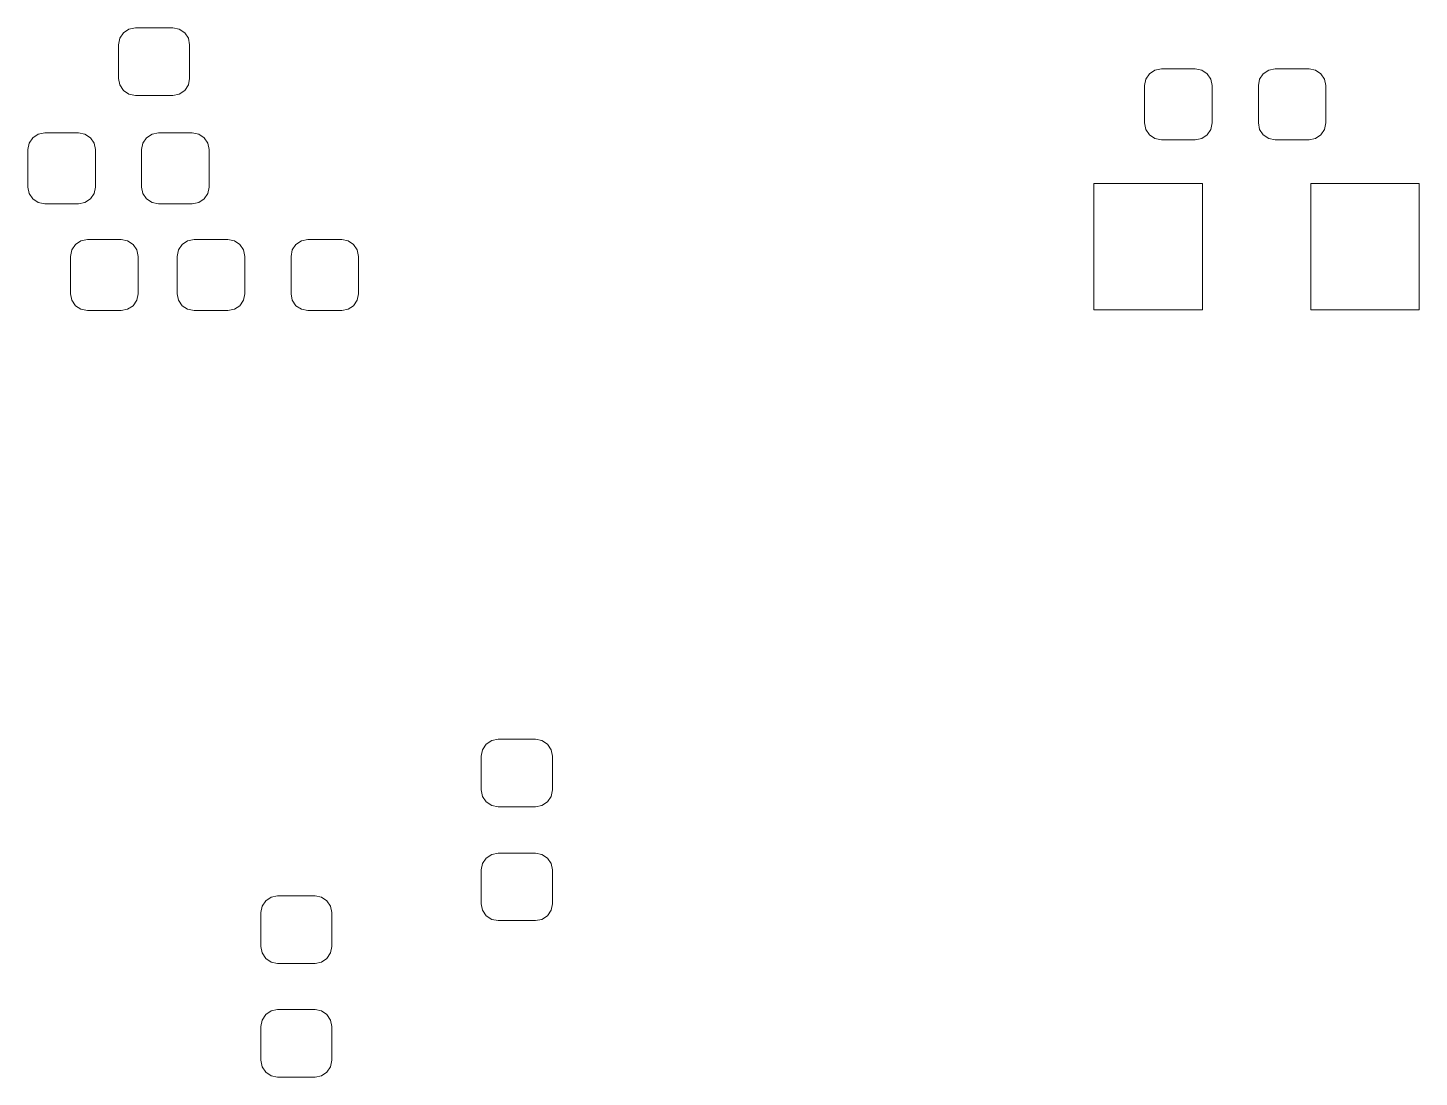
# Model space of a CAD drawing. Header units: millimetres. Extents: x -50 to 46, y -112 to 132.
# Drawn here: x -29.35 to -9.79, y -112.16 to -97.41 of the extents above; entities that cross this region are included whole.
import ezdxf

# ---------------------------------------------------------------- set-up
doc = ezdxf.new("R2010")
doc.units = ezdxf.units.MM
doc.header["$MEASUREMENT"] = 0
doc.layers.add('Layer 1', color=7, linetype='Continuous')

msp = doc.modelspace()

# ---------------------------------------------------------------- linework, layer by layer
at = {"layer": 'Layer 1', "lineweight": 9}
for points, knots in [([(-27.3149, -97.4113), (-27.3149, -97.4113), (-27.224, -97.4294), (-27.224, -97.4294), (-27.224, -97.4294), (-27.224, -97.4294), (-27.147, -97.4809), (-27.147, -97.4809), (-27.147, -97.4809), (-27.147, -97.4809), (-27.0955, -97.5579), (-27.0955, -97.5579), (-27.0955, -97.5579), (-27.0955, -97.5579), (-27.0774, -97.6488), (-27.0774, -97.6488), (-27.0774, -97.6488), (-27.0774, -97.6488), (-27.0774, -98.1238), (-27.0774, -98.1238), (-27.0774, -98.1238), (-27.0774, -98.1238), (-27.0955, -98.2147), (-27.0955, -98.2147), (-27.0955, -98.2147), (-27.0955, -98.2147), (-27.147, -98.2917), (-27.147, -98.2917), (-27.147, -98.2917), (-27.147, -98.2917), (-27.224, -98.3432), (-27.224, -98.3432), (-27.224, -98.3432), (-27.224, -98.3432), (-27.3149, -98.3613), (-27.3149, -98.3613), (-27.3149, -98.3613), (-27.3149, -98.3613), (-27.8399, -98.3613), (-27.8399, -98.3613), (-27.8399, -98.3613), (-27.8399, -98.3613), (-27.9308, -98.3432), (-27.9308, -98.3432), (-27.9308, -98.3432), (-27.9308, -98.3432), (-28.0078, -98.2917), (-28.0078, -98.2917), (-28.0078, -98.2917), (-28.0078, -98.2917), (-28.0593, -98.2147), (-28.0593, -98.2147), (-28.0593, -98.2147), (-28.0593, -98.2147), (-28.0774, -98.1238), (-28.0774, -98.1238), (-28.0774, -98.1238), (-28.0774, -98.1238), (-28.0774, -97.6488), (-28.0774, -97.6488), (-28.0774, -97.6488), (-28.0774, -97.6488), (-28.0593, -97.5579), (-28.0593, -97.5579), (-28.0593, -97.5579), (-28.0593, -97.5579), (-28.0078, -97.4809), (-28.0078, -97.4809), (-28.0078, -97.4809), (-28.0078, -97.4809), (-27.9308, -97.4294), (-27.9308, -97.4294), (-27.9308, -97.4294), (-27.9308, -97.4294), (-27.8399, -97.4113), (-27.8399, -97.4113), (-27.8399, -97.4113), (-27.8399, -97.4113), (-27.3149, -97.4113), (-27.3149, -97.4113)], [0, 0, 0, 0, 0.047619, 0.047619, 0.047619, 0.047619, 0.0952381, 0.0952381, 0.0952381, 0.0952381, 0.1428571, 0.1428571, 0.1428571, 0.1428571, 0.1904762, 0.1904762, 0.1904762, 0.1904762, 0.2380952, 0.2380952, 0.2380952, 0.2380952, 0.2857143, 0.2857143, 0.2857143, 0.2857143, 0.3333333, 0.3333333, 0.3333333, 0.3333333, 0.3809524, 0.3809524, 0.3809524, 0.3809524, 0.4285714, 0.4285714, 0.4285714, 0.4285714, 0.4761905, 0.4761905, 0.4761905, 0.4761905, 0.5238095, 0.5238095, 0.5238095, 0.5238095, 0.5714286, 0.5714286, 0.5714286, 0.5714286, 0.6190476, 0.6190476, 0.6190476, 0.6190476, 0.6666667, 0.6666667, 0.6666667, 0.6666667, 0.7142857, 0.7142857, 0.7142857, 0.7142857, 0.7619048, 0.7619048, 0.7619048, 0.7619048, 0.8095238, 0.8095238, 0.8095238, 0.8095238, 0.8571429, 0.8571429, 0.8571429, 0.8571429, 0.9047619, 0.9047619, 0.9047619, 0.9047619, 1, 1, 1, 1]), ([(-12.7024, -98.7488), (-12.7024, -98.7488), (-12.7205, -98.8397), (-12.7205, -98.8397), (-12.7205, -98.8397), (-12.7205, -98.8397), (-12.772, -98.9167), (-12.772, -98.9167), (-12.772, -98.9167), (-12.772, -98.9167), (-12.849, -98.9682), (-12.849, -98.9682), (-12.849, -98.9682), (-12.849, -98.9682), (-12.9399, -98.9863), (-12.9399, -98.9863), (-12.9399, -98.9863), (-12.9399, -98.9863), (-13.4149, -98.9863), (-13.4149, -98.9863), (-13.4149, -98.9863), (-13.4149, -98.9863), (-13.5058, -98.9682), (-13.5058, -98.9682), (-13.5058, -98.9682), (-13.5058, -98.9682), (-13.5828, -98.9167), (-13.5828, -98.9167), (-13.5828, -98.9167), (-13.5828, -98.9167), (-13.6343, -98.8397), (-13.6343, -98.8397), (-13.6343, -98.8397), (-13.6343, -98.8397), (-13.6524, -98.7488), (-13.6524, -98.7488), (-13.6524, -98.7488), (-13.6524, -98.7488), (-13.6524, -98.2238), (-13.6524, -98.2238), (-13.6524, -98.2238), (-13.6524, -98.2238), (-13.6343, -98.1329), (-13.6343, -98.1329), (-13.6343, -98.1329), (-13.6343, -98.1329), (-13.5828, -98.0559), (-13.5828, -98.0559), (-13.5828, -98.0559), (-13.5828, -98.0559), (-13.5058, -98.0044), (-13.5058, -98.0044), (-13.5058, -98.0044), (-13.5058, -98.0044), (-13.4149, -97.9863), (-13.4149, -97.9863), (-13.4149, -97.9863), (-13.4149, -97.9863), (-12.9399, -97.9863), (-12.9399, -97.9863), (-12.9399, -97.9863), (-12.9399, -97.9863), (-12.849, -98.0044), (-12.849, -98.0044), (-12.849, -98.0044), (-12.849, -98.0044), (-12.772, -98.0559), (-12.772, -98.0559), (-12.772, -98.0559), (-12.772, -98.0559), (-12.7205, -98.1329), (-12.7205, -98.1329), (-12.7205, -98.1329), (-12.7205, -98.1329), (-12.7024, -98.2238), (-12.7024, -98.2238), (-12.7024, -98.2238), (-12.7024, -98.2238), (-12.7024, -98.7488), (-12.7024, -98.7488)], [0, 0, 0, 0, 0.047619, 0.047619, 0.047619, 0.047619, 0.0952381, 0.0952381, 0.0952381, 0.0952381, 0.1428571, 0.1428571, 0.1428571, 0.1428571, 0.1904762, 0.1904762, 0.1904762, 0.1904762, 0.2380952, 0.2380952, 0.2380952, 0.2380952, 0.2857143, 0.2857143, 0.2857143, 0.2857143, 0.3333333, 0.3333333, 0.3333333, 0.3333333, 0.3809524, 0.3809524, 0.3809524, 0.3809524, 0.4285714, 0.4285714, 0.4285714, 0.4285714, 0.4761905, 0.4761905, 0.4761905, 0.4761905, 0.5238095, 0.5238095, 0.5238095, 0.5238095, 0.5714286, 0.5714286, 0.5714286, 0.5714286, 0.6190476, 0.6190476, 0.6190476, 0.6190476, 0.6666667, 0.6666667, 0.6666667, 0.6666667, 0.7142857, 0.7142857, 0.7142857, 0.7142857, 0.7619048, 0.7619048, 0.7619048, 0.7619048, 0.8095238, 0.8095238, 0.8095238, 0.8095238, 0.8571429, 0.8571429, 0.8571429, 0.8571429, 0.9047619, 0.9047619, 0.9047619, 0.9047619, 1, 1, 1, 1]), ([(-11.1024, -98.7488), (-11.1024, -98.7488), (-11.1205, -98.8397), (-11.1205, -98.8397), (-11.1205, -98.8397), (-11.1205, -98.8397), (-11.172, -98.9167), (-11.172, -98.9167), (-11.172, -98.9167), (-11.172, -98.9167), (-11.249, -98.9682), (-11.249, -98.9682), (-11.249, -98.9682), (-11.249, -98.9682), (-11.3399, -98.9863), (-11.3399, -98.9863), (-11.3399, -98.9863), (-11.3399, -98.9863), (-11.8149, -98.9863), (-11.8149, -98.9863), (-11.8149, -98.9863), (-11.8149, -98.9863), (-11.9058, -98.9682), (-11.9058, -98.9682), (-11.9058, -98.9682), (-11.9058, -98.9682), (-11.9828, -98.9167), (-11.9828, -98.9167), (-11.9828, -98.9167), (-11.9828, -98.9167), (-12.0343, -98.8397), (-12.0343, -98.8397), (-12.0343, -98.8397), (-12.0343, -98.8397), (-12.0524, -98.7488), (-12.0524, -98.7488), (-12.0524, -98.7488), (-12.0524, -98.7488), (-12.0524, -98.2238), (-12.0524, -98.2238), (-12.0524, -98.2238), (-12.0524, -98.2238), (-12.0343, -98.1329), (-12.0343, -98.1329), (-12.0343, -98.1329), (-12.0343, -98.1329), (-11.9828, -98.0559), (-11.9828, -98.0559), (-11.9828, -98.0559), (-11.9828, -98.0559), (-11.9058, -98.0044), (-11.9058, -98.0044), (-11.9058, -98.0044), (-11.9058, -98.0044), (-11.8149, -97.9863), (-11.8149, -97.9863), (-11.8149, -97.9863), (-11.8149, -97.9863), (-11.3399, -97.9863), (-11.3399, -97.9863), (-11.3399, -97.9863), (-11.3399, -97.9863), (-11.249, -98.0044), (-11.249, -98.0044), (-11.249, -98.0044), (-11.249, -98.0044), (-11.172, -98.0559), (-11.172, -98.0559), (-11.172, -98.0559), (-11.172, -98.0559), (-11.1205, -98.1329), (-11.1205, -98.1329), (-11.1205, -98.1329), (-11.1205, -98.1329), (-11.1024, -98.2238), (-11.1024, -98.2238), (-11.1024, -98.2238), (-11.1024, -98.2238), (-11.1024, -98.7488), (-11.1024, -98.7488)], [0, 0, 0, 0, 0.047619, 0.047619, 0.047619, 0.047619, 0.0952381, 0.0952381, 0.0952381, 0.0952381, 0.1428571, 0.1428571, 0.1428571, 0.1428571, 0.1904762, 0.1904762, 0.1904762, 0.1904762, 0.2380952, 0.2380952, 0.2380952, 0.2380952, 0.2857143, 0.2857143, 0.2857143, 0.2857143, 0.3333333, 0.3333333, 0.3333333, 0.3333333, 0.3809524, 0.3809524, 0.3809524, 0.3809524, 0.4285714, 0.4285714, 0.4285714, 0.4285714, 0.4761905, 0.4761905, 0.4761905, 0.4761905, 0.5238095, 0.5238095, 0.5238095, 0.5238095, 0.5714286, 0.5714286, 0.5714286, 0.5714286, 0.6190476, 0.6190476, 0.6190476, 0.6190476, 0.6666667, 0.6666667, 0.6666667, 0.6666667, 0.7142857, 0.7142857, 0.7142857, 0.7142857, 0.7619048, 0.7619048, 0.7619048, 0.7619048, 0.8095238, 0.8095238, 0.8095238, 0.8095238, 0.8571429, 0.8571429, 0.8571429, 0.8571429, 0.9047619, 0.9047619, 0.9047619, 0.9047619, 1, 1, 1, 1]), ([(-29.3524, -99.1238), (-29.3524, -99.1238), (-29.3343, -99.0329), (-29.3343, -99.0329), (-29.3343, -99.0329), (-29.3343, -99.0329), (-29.2828, -98.9559), (-29.2828, -98.9559), (-29.2828, -98.9559), (-29.2828, -98.9559), (-29.2058, -98.9044), (-29.2058, -98.9044), (-29.2058, -98.9044), (-29.2058, -98.9044), (-29.1149, -98.8863), (-29.1149, -98.8863), (-29.1149, -98.8863), (-29.1149, -98.8863), (-28.6399, -98.8863), (-28.6399, -98.8863), (-28.6399, -98.8863), (-28.6399, -98.8863), (-28.549, -98.9044), (-28.549, -98.9044), (-28.549, -98.9044), (-28.549, -98.9044), (-28.472, -98.9559), (-28.472, -98.9559), (-28.472, -98.9559), (-28.472, -98.9559), (-28.4205, -99.0329), (-28.4205, -99.0329), (-28.4205, -99.0329), (-28.4205, -99.0329), (-28.4024, -99.1238), (-28.4024, -99.1238), (-28.4024, -99.1238), (-28.4024, -99.1238), (-28.4024, -99.6488), (-28.4024, -99.6488), (-28.4024, -99.6488), (-28.4024, -99.6488), (-28.4205, -99.7397), (-28.4205, -99.7397), (-28.4205, -99.7397), (-28.4205, -99.7397), (-28.472, -99.8167), (-28.472, -99.8167), (-28.472, -99.8167), (-28.472, -99.8167), (-28.549, -99.8682), (-28.549, -99.8682), (-28.549, -99.8682), (-28.549, -99.8682), (-28.6399, -99.8863), (-28.6399, -99.8863), (-28.6399, -99.8863), (-28.6399, -99.8863), (-29.1149, -99.8863), (-29.1149, -99.8863), (-29.1149, -99.8863), (-29.1149, -99.8863), (-29.2058, -99.8682), (-29.2058, -99.8682), (-29.2058, -99.8682), (-29.2058, -99.8682), (-29.2828, -99.8167), (-29.2828, -99.8167), (-29.2828, -99.8167), (-29.2828, -99.8167), (-29.3343, -99.7397), (-29.3343, -99.7397), (-29.3343, -99.7397), (-29.3343, -99.7397), (-29.3524, -99.6488), (-29.3524, -99.6488), (-29.3524, -99.6488), (-29.3524, -99.6488), (-29.3524, -99.1238), (-29.3524, -99.1238)], [0, 0, 0, 0, 0.047619, 0.047619, 0.047619, 0.047619, 0.0952381, 0.0952381, 0.0952381, 0.0952381, 0.1428571, 0.1428571, 0.1428571, 0.1428571, 0.1904762, 0.1904762, 0.1904762, 0.1904762, 0.2380952, 0.2380952, 0.2380952, 0.2380952, 0.2857143, 0.2857143, 0.2857143, 0.2857143, 0.3333333, 0.3333333, 0.3333333, 0.3333333, 0.3809524, 0.3809524, 0.3809524, 0.3809524, 0.4285714, 0.4285714, 0.4285714, 0.4285714, 0.4761905, 0.4761905, 0.4761905, 0.4761905, 0.5238095, 0.5238095, 0.5238095, 0.5238095, 0.5714286, 0.5714286, 0.5714286, 0.5714286, 0.6190476, 0.6190476, 0.6190476, 0.6190476, 0.6666667, 0.6666667, 0.6666667, 0.6666667, 0.7142857, 0.7142857, 0.7142857, 0.7142857, 0.7619048, 0.7619048, 0.7619048, 0.7619048, 0.8095238, 0.8095238, 0.8095238, 0.8095238, 0.8571429, 0.8571429, 0.8571429, 0.8571429, 0.9047619, 0.9047619, 0.9047619, 0.9047619, 1, 1, 1, 1]), ([(-27.7524, -99.1238), (-27.7524, -99.1238), (-27.7343, -99.0329), (-27.7343, -99.0329), (-27.7343, -99.0329), (-27.7343, -99.0329), (-27.6828, -98.9559), (-27.6828, -98.9559), (-27.6828, -98.9559), (-27.6828, -98.9559), (-27.6058, -98.9044), (-27.6058, -98.9044), (-27.6058, -98.9044), (-27.6058, -98.9044), (-27.5149, -98.8863), (-27.5149, -98.8863), (-27.5149, -98.8863), (-27.5149, -98.8863), (-27.0399, -98.8863), (-27.0399, -98.8863), (-27.0399, -98.8863), (-27.0399, -98.8863), (-26.949, -98.9044), (-26.949, -98.9044), (-26.949, -98.9044), (-26.949, -98.9044), (-26.872, -98.9559), (-26.872, -98.9559), (-26.872, -98.9559), (-26.872, -98.9559), (-26.8205, -99.0329), (-26.8205, -99.0329), (-26.8205, -99.0329), (-26.8205, -99.0329), (-26.8024, -99.1238), (-26.8024, -99.1238), (-26.8024, -99.1238), (-26.8024, -99.1238), (-26.8024, -99.6488), (-26.8024, -99.6488), (-26.8024, -99.6488), (-26.8024, -99.6488), (-26.8205, -99.7397), (-26.8205, -99.7397), (-26.8205, -99.7397), (-26.8205, -99.7397), (-26.872, -99.8167), (-26.872, -99.8167), (-26.872, -99.8167), (-26.872, -99.8167), (-26.949, -99.8682), (-26.949, -99.8682), (-26.949, -99.8682), (-26.949, -99.8682), (-27.0399, -99.8863), (-27.0399, -99.8863), (-27.0399, -99.8863), (-27.0399, -99.8863), (-27.5149, -99.8863), (-27.5149, -99.8863), (-27.5149, -99.8863), (-27.5149, -99.8863), (-27.6058, -99.8682), (-27.6058, -99.8682), (-27.6058, -99.8682), (-27.6058, -99.8682), (-27.6828, -99.8167), (-27.6828, -99.8167), (-27.6828, -99.8167), (-27.6828, -99.8167), (-27.7343, -99.7397), (-27.7343, -99.7397), (-27.7343, -99.7397), (-27.7343, -99.7397), (-27.7524, -99.6488), (-27.7524, -99.6488), (-27.7524, -99.6488), (-27.7524, -99.6488), (-27.7524, -99.1238), (-27.7524, -99.1238)], [0, 0, 0, 0, 0.047619, 0.047619, 0.047619, 0.047619, 0.0952381, 0.0952381, 0.0952381, 0.0952381, 0.1428571, 0.1428571, 0.1428571, 0.1428571, 0.1904762, 0.1904762, 0.1904762, 0.1904762, 0.2380952, 0.2380952, 0.2380952, 0.2380952, 0.2857143, 0.2857143, 0.2857143, 0.2857143, 0.3333333, 0.3333333, 0.3333333, 0.3333333, 0.3809524, 0.3809524, 0.3809524, 0.3809524, 0.4285714, 0.4285714, 0.4285714, 0.4285714, 0.4761905, 0.4761905, 0.4761905, 0.4761905, 0.5238095, 0.5238095, 0.5238095, 0.5238095, 0.5714286, 0.5714286, 0.5714286, 0.5714286, 0.6190476, 0.6190476, 0.6190476, 0.6190476, 0.6666667, 0.6666667, 0.6666667, 0.6666667, 0.7142857, 0.7142857, 0.7142857, 0.7142857, 0.7619048, 0.7619048, 0.7619048, 0.7619048, 0.8095238, 0.8095238, 0.8095238, 0.8095238, 0.8571429, 0.8571429, 0.8571429, 0.8571429, 0.9047619, 0.9047619, 0.9047619, 0.9047619, 1, 1, 1, 1]), ([(-12.8394, -99.5973), (-12.8394, -99.5973), (-12.8394, -101.3753), (-12.8394, -101.3753), (-12.8394, -101.3753), (-12.8394, -101.3753), (-14.3634, -101.3753), (-14.3634, -101.3753), (-14.3634, -101.3753), (-14.3634, -101.3753), (-14.3634, -99.5973), (-14.3634, -99.5973), (-14.3634, -99.5973), (-14.3634, -99.5973), (-12.8394, -99.5973), (-12.8394, -99.5973)], [0, 0, 0, 0, 0.2, 0.2, 0.2, 0.2, 0.4, 0.4, 0.4, 0.4, 0.6, 0.6, 0.6, 0.6, 1, 1, 1, 1]), ([(-9.7914, -99.5973), (-9.7914, -99.5973), (-9.7914, -101.3753), (-9.7914, -101.3753), (-9.7914, -101.3753), (-9.7914, -101.3753), (-11.3154, -101.3753), (-11.3154, -101.3753), (-11.3154, -101.3753), (-11.3154, -101.3753), (-11.3154, -99.5973), (-11.3154, -99.5973), (-11.3154, -99.5973), (-11.3154, -99.5973), (-9.7914, -99.5973), (-9.7914, -99.5973)], [0, 0, 0, 0, 0.2, 0.2, 0.2, 0.2, 0.4, 0.4, 0.4, 0.4, 0.6, 0.6, 0.6, 0.6, 1, 1, 1, 1]), ([(-28.7524, -100.6238), (-28.7524, -100.6238), (-28.7343, -100.5329), (-28.7343, -100.5329), (-28.7343, -100.5329), (-28.7343, -100.5329), (-28.6828, -100.4559), (-28.6828, -100.4559), (-28.6828, -100.4559), (-28.6828, -100.4559), (-28.6058, -100.4044), (-28.6058, -100.4044), (-28.6058, -100.4044), (-28.6058, -100.4044), (-28.5149, -100.3863), (-28.5149, -100.3863), (-28.5149, -100.3863), (-28.5149, -100.3863), (-28.0399, -100.3863), (-28.0399, -100.3863), (-28.0399, -100.3863), (-28.0399, -100.3863), (-27.949, -100.4044), (-27.949, -100.4044), (-27.949, -100.4044), (-27.949, -100.4044), (-27.872, -100.4559), (-27.872, -100.4559), (-27.872, -100.4559), (-27.872, -100.4559), (-27.8205, -100.5329), (-27.8205, -100.5329), (-27.8205, -100.5329), (-27.8205, -100.5329), (-27.8024, -100.6238), (-27.8024, -100.6238), (-27.8024, -100.6238), (-27.8024, -100.6238), (-27.8024, -101.1488), (-27.8024, -101.1488), (-27.8024, -101.1488), (-27.8024, -101.1488), (-27.8205, -101.2397), (-27.8205, -101.2397), (-27.8205, -101.2397), (-27.8205, -101.2397), (-27.872, -101.3167), (-27.872, -101.3167), (-27.872, -101.3167), (-27.872, -101.3167), (-27.949, -101.3682), (-27.949, -101.3682), (-27.949, -101.3682), (-27.949, -101.3682), (-28.0399, -101.3863), (-28.0399, -101.3863), (-28.0399, -101.3863), (-28.0399, -101.3863), (-28.5149, -101.3863), (-28.5149, -101.3863), (-28.5149, -101.3863), (-28.5149, -101.3863), (-28.6058, -101.3682), (-28.6058, -101.3682), (-28.6058, -101.3682), (-28.6058, -101.3682), (-28.6828, -101.3167), (-28.6828, -101.3167), (-28.6828, -101.3167), (-28.6828, -101.3167), (-28.7343, -101.2397), (-28.7343, -101.2397), (-28.7343, -101.2397), (-28.7343, -101.2397), (-28.7524, -101.1488), (-28.7524, -101.1488), (-28.7524, -101.1488), (-28.7524, -101.1488), (-28.7524, -100.6238), (-28.7524, -100.6238)], [0, 0, 0, 0, 0.047619, 0.047619, 0.047619, 0.047619, 0.0952381, 0.0952381, 0.0952381, 0.0952381, 0.1428571, 0.1428571, 0.1428571, 0.1428571, 0.1904762, 0.1904762, 0.1904762, 0.1904762, 0.2380952, 0.2380952, 0.2380952, 0.2380952, 0.2857143, 0.2857143, 0.2857143, 0.2857143, 0.3333333, 0.3333333, 0.3333333, 0.3333333, 0.3809524, 0.3809524, 0.3809524, 0.3809524, 0.4285714, 0.4285714, 0.4285714, 0.4285714, 0.4761905, 0.4761905, 0.4761905, 0.4761905, 0.5238095, 0.5238095, 0.5238095, 0.5238095, 0.5714286, 0.5714286, 0.5714286, 0.5714286, 0.6190476, 0.6190476, 0.6190476, 0.6190476, 0.6666667, 0.6666667, 0.6666667, 0.6666667, 0.7142857, 0.7142857, 0.7142857, 0.7142857, 0.7619048, 0.7619048, 0.7619048, 0.7619048, 0.8095238, 0.8095238, 0.8095238, 0.8095238, 0.8571429, 0.8571429, 0.8571429, 0.8571429, 0.9047619, 0.9047619, 0.9047619, 0.9047619, 1, 1, 1, 1]), ([(-26.3024, -101.1488), (-26.3024, -101.1488), (-26.3205, -101.2397), (-26.3205, -101.2397), (-26.3205, -101.2397), (-26.3205, -101.2397), (-26.372, -101.3167), (-26.372, -101.3167), (-26.372, -101.3167), (-26.372, -101.3167), (-26.449, -101.3682), (-26.449, -101.3682), (-26.449, -101.3682), (-26.449, -101.3682), (-26.5399, -101.3863), (-26.5399, -101.3863), (-26.5399, -101.3863), (-26.5399, -101.3863), (-27.0149, -101.3863), (-27.0149, -101.3863), (-27.0149, -101.3863), (-27.0149, -101.3863), (-27.1058, -101.3682), (-27.1058, -101.3682), (-27.1058, -101.3682), (-27.1058, -101.3682), (-27.1828, -101.3167), (-27.1828, -101.3167), (-27.1828, -101.3167), (-27.1828, -101.3167), (-27.2343, -101.2397), (-27.2343, -101.2397), (-27.2343, -101.2397), (-27.2343, -101.2397), (-27.2524, -101.1488), (-27.2524, -101.1488), (-27.2524, -101.1488), (-27.2524, -101.1488), (-27.2524, -100.6238), (-27.2524, -100.6238), (-27.2524, -100.6238), (-27.2524, -100.6238), (-27.2343, -100.5329), (-27.2343, -100.5329), (-27.2343, -100.5329), (-27.2343, -100.5329), (-27.1828, -100.4559), (-27.1828, -100.4559), (-27.1828, -100.4559), (-27.1828, -100.4559), (-27.1058, -100.4044), (-27.1058, -100.4044), (-27.1058, -100.4044), (-27.1058, -100.4044), (-27.0149, -100.3863), (-27.0149, -100.3863), (-27.0149, -100.3863), (-27.0149, -100.3863), (-26.5399, -100.3863), (-26.5399, -100.3863), (-26.5399, -100.3863), (-26.5399, -100.3863), (-26.449, -100.4044), (-26.449, -100.4044), (-26.449, -100.4044), (-26.449, -100.4044), (-26.372, -100.4559), (-26.372, -100.4559), (-26.372, -100.4559), (-26.372, -100.4559), (-26.3205, -100.5329), (-26.3205, -100.5329), (-26.3205, -100.5329), (-26.3205, -100.5329), (-26.3024, -100.6238), (-26.3024, -100.6238), (-26.3024, -100.6238), (-26.3024, -100.6238), (-26.3024, -101.1488), (-26.3024, -101.1488)], [0, 0, 0, 0, 0.047619, 0.047619, 0.047619, 0.047619, 0.0952381, 0.0952381, 0.0952381, 0.0952381, 0.1428571, 0.1428571, 0.1428571, 0.1428571, 0.1904762, 0.1904762, 0.1904762, 0.1904762, 0.2380952, 0.2380952, 0.2380952, 0.2380952, 0.2857143, 0.2857143, 0.2857143, 0.2857143, 0.3333333, 0.3333333, 0.3333333, 0.3333333, 0.3809524, 0.3809524, 0.3809524, 0.3809524, 0.4285714, 0.4285714, 0.4285714, 0.4285714, 0.4761905, 0.4761905, 0.4761905, 0.4761905, 0.5238095, 0.5238095, 0.5238095, 0.5238095, 0.5714286, 0.5714286, 0.5714286, 0.5714286, 0.6190476, 0.6190476, 0.6190476, 0.6190476, 0.6666667, 0.6666667, 0.6666667, 0.6666667, 0.7142857, 0.7142857, 0.7142857, 0.7142857, 0.7619048, 0.7619048, 0.7619048, 0.7619048, 0.8095238, 0.8095238, 0.8095238, 0.8095238, 0.8571429, 0.8571429, 0.8571429, 0.8571429, 0.9047619, 0.9047619, 0.9047619, 0.9047619, 1, 1, 1, 1]), ([(-24.7024, -101.1488), (-24.7024, -101.1488), (-24.7205, -101.2397), (-24.7205, -101.2397), (-24.7205, -101.2397), (-24.7205, -101.2397), (-24.772, -101.3167), (-24.772, -101.3167), (-24.772, -101.3167), (-24.772, -101.3167), (-24.849, -101.3682), (-24.849, -101.3682), (-24.849, -101.3682), (-24.849, -101.3682), (-24.9399, -101.3863), (-24.9399, -101.3863), (-24.9399, -101.3863), (-24.9399, -101.3863), (-25.4149, -101.3863), (-25.4149, -101.3863), (-25.4149, -101.3863), (-25.4149, -101.3863), (-25.5058, -101.3682), (-25.5058, -101.3682), (-25.5058, -101.3682), (-25.5058, -101.3682), (-25.5828, -101.3167), (-25.5828, -101.3167), (-25.5828, -101.3167), (-25.5828, -101.3167), (-25.6343, -101.2397), (-25.6343, -101.2397), (-25.6343, -101.2397), (-25.6343, -101.2397), (-25.6524, -101.1488), (-25.6524, -101.1488), (-25.6524, -101.1488), (-25.6524, -101.1488), (-25.6524, -100.6238), (-25.6524, -100.6238), (-25.6524, -100.6238), (-25.6524, -100.6238), (-25.6343, -100.5329), (-25.6343, -100.5329), (-25.6343, -100.5329), (-25.6343, -100.5329), (-25.5828, -100.4559), (-25.5828, -100.4559), (-25.5828, -100.4559), (-25.5828, -100.4559), (-25.5058, -100.4044), (-25.5058, -100.4044), (-25.5058, -100.4044), (-25.5058, -100.4044), (-25.4149, -100.3863), (-25.4149, -100.3863), (-25.4149, -100.3863), (-25.4149, -100.3863), (-24.9399, -100.3863), (-24.9399, -100.3863), (-24.9399, -100.3863), (-24.9399, -100.3863), (-24.849, -100.4044), (-24.849, -100.4044), (-24.849, -100.4044), (-24.849, -100.4044), (-24.772, -100.4559), (-24.772, -100.4559), (-24.772, -100.4559), (-24.772, -100.4559), (-24.7205, -100.5329), (-24.7205, -100.5329), (-24.7205, -100.5329), (-24.7205, -100.5329), (-24.7024, -100.6238), (-24.7024, -100.6238), (-24.7024, -100.6238), (-24.7024, -100.6238), (-24.7024, -101.1488), (-24.7024, -101.1488)], [0, 0, 0, 0, 0.047619, 0.047619, 0.047619, 0.047619, 0.0952381, 0.0952381, 0.0952381, 0.0952381, 0.1428571, 0.1428571, 0.1428571, 0.1428571, 0.1904762, 0.1904762, 0.1904762, 0.1904762, 0.2380952, 0.2380952, 0.2380952, 0.2380952, 0.2857143, 0.2857143, 0.2857143, 0.2857143, 0.3333333, 0.3333333, 0.3333333, 0.3333333, 0.3809524, 0.3809524, 0.3809524, 0.3809524, 0.4285714, 0.4285714, 0.4285714, 0.4285714, 0.4761905, 0.4761905, 0.4761905, 0.4761905, 0.5238095, 0.5238095, 0.5238095, 0.5238095, 0.5714286, 0.5714286, 0.5714286, 0.5714286, 0.6190476, 0.6190476, 0.6190476, 0.6190476, 0.6666667, 0.6666667, 0.6666667, 0.6666667, 0.7142857, 0.7142857, 0.7142857, 0.7142857, 0.7619048, 0.7619048, 0.7619048, 0.7619048, 0.8095238, 0.8095238, 0.8095238, 0.8095238, 0.8571429, 0.8571429, 0.8571429, 0.8571429, 0.9047619, 0.9047619, 0.9047619, 0.9047619, 1, 1, 1, 1]), ([(-22.2149, -107.4113), (-22.2149, -107.4113), (-22.124, -107.4294), (-22.124, -107.4294), (-22.124, -107.4294), (-22.124, -107.4294), (-22.047, -107.4809), (-22.047, -107.4809), (-22.047, -107.4809), (-22.047, -107.4809), (-21.9955, -107.5579), (-21.9955, -107.5579), (-21.9955, -107.5579), (-21.9955, -107.5579), (-21.9774, -107.6488), (-21.9774, -107.6488), (-21.9774, -107.6488), (-21.9774, -107.6488), (-21.9774, -108.1238), (-21.9774, -108.1238), (-21.9774, -108.1238), (-21.9774, -108.1238), (-21.9955, -108.2147), (-21.9955, -108.2147), (-21.9955, -108.2147), (-21.9955, -108.2147), (-22.047, -108.2917), (-22.047, -108.2917), (-22.047, -108.2917), (-22.047, -108.2917), (-22.124, -108.3432), (-22.124, -108.3432), (-22.124, -108.3432), (-22.124, -108.3432), (-22.2149, -108.3613), (-22.2149, -108.3613), (-22.2149, -108.3613), (-22.2149, -108.3613), (-22.7399, -108.3613), (-22.7399, -108.3613), (-22.7399, -108.3613), (-22.7399, -108.3613), (-22.8308, -108.3432), (-22.8308, -108.3432), (-22.8308, -108.3432), (-22.8308, -108.3432), (-22.9078, -108.2917), (-22.9078, -108.2917), (-22.9078, -108.2917), (-22.9078, -108.2917), (-22.9593, -108.2147), (-22.9593, -108.2147), (-22.9593, -108.2147), (-22.9593, -108.2147), (-22.9774, -108.1238), (-22.9774, -108.1238), (-22.9774, -108.1238), (-22.9774, -108.1238), (-22.9774, -107.6488), (-22.9774, -107.6488), (-22.9774, -107.6488), (-22.9774, -107.6488), (-22.9593, -107.5579), (-22.9593, -107.5579), (-22.9593, -107.5579), (-22.9593, -107.5579), (-22.9078, -107.4809), (-22.9078, -107.4809), (-22.9078, -107.4809), (-22.9078, -107.4809), (-22.8308, -107.4294), (-22.8308, -107.4294), (-22.8308, -107.4294), (-22.8308, -107.4294), (-22.7399, -107.4113), (-22.7399, -107.4113), (-22.7399, -107.4113), (-22.7399, -107.4113), (-22.2149, -107.4113), (-22.2149, -107.4113)], [0, 0, 0, 0, 0.047619, 0.047619, 0.047619, 0.047619, 0.0952381, 0.0952381, 0.0952381, 0.0952381, 0.1428571, 0.1428571, 0.1428571, 0.1428571, 0.1904762, 0.1904762, 0.1904762, 0.1904762, 0.2380952, 0.2380952, 0.2380952, 0.2380952, 0.2857143, 0.2857143, 0.2857143, 0.2857143, 0.3333333, 0.3333333, 0.3333333, 0.3333333, 0.3809524, 0.3809524, 0.3809524, 0.3809524, 0.4285714, 0.4285714, 0.4285714, 0.4285714, 0.4761905, 0.4761905, 0.4761905, 0.4761905, 0.5238095, 0.5238095, 0.5238095, 0.5238095, 0.5714286, 0.5714286, 0.5714286, 0.5714286, 0.6190476, 0.6190476, 0.6190476, 0.6190476, 0.6666667, 0.6666667, 0.6666667, 0.6666667, 0.7142857, 0.7142857, 0.7142857, 0.7142857, 0.7619048, 0.7619048, 0.7619048, 0.7619048, 0.8095238, 0.8095238, 0.8095238, 0.8095238, 0.8571429, 0.8571429, 0.8571429, 0.8571429, 0.9047619, 0.9047619, 0.9047619, 0.9047619, 1, 1, 1, 1]), ([(-22.2149, -109.0113), (-22.2149, -109.0113), (-22.124, -109.0294), (-22.124, -109.0294), (-22.124, -109.0294), (-22.124, -109.0294), (-22.047, -109.0809), (-22.047, -109.0809), (-22.047, -109.0809), (-22.047, -109.0809), (-21.9955, -109.1579), (-21.9955, -109.1579), (-21.9955, -109.1579), (-21.9955, -109.1579), (-21.9774, -109.2488), (-21.9774, -109.2488), (-21.9774, -109.2488), (-21.9774, -109.2488), (-21.9774, -109.7238), (-21.9774, -109.7238), (-21.9774, -109.7238), (-21.9774, -109.7238), (-21.9955, -109.8147), (-21.9955, -109.8147), (-21.9955, -109.8147), (-21.9955, -109.8147), (-22.047, -109.8917), (-22.047, -109.8917), (-22.047, -109.8917), (-22.047, -109.8917), (-22.124, -109.9432), (-22.124, -109.9432), (-22.124, -109.9432), (-22.124, -109.9432), (-22.2149, -109.9613), (-22.2149, -109.9613), (-22.2149, -109.9613), (-22.2149, -109.9613), (-22.7399, -109.9613), (-22.7399, -109.9613), (-22.7399, -109.9613), (-22.7399, -109.9613), (-22.8308, -109.9432), (-22.8308, -109.9432), (-22.8308, -109.9432), (-22.8308, -109.9432), (-22.9078, -109.8917), (-22.9078, -109.8917), (-22.9078, -109.8917), (-22.9078, -109.8917), (-22.9593, -109.8147), (-22.9593, -109.8147), (-22.9593, -109.8147), (-22.9593, -109.8147), (-22.9774, -109.7238), (-22.9774, -109.7238), (-22.9774, -109.7238), (-22.9774, -109.7238), (-22.9774, -109.2488), (-22.9774, -109.2488), (-22.9774, -109.2488), (-22.9774, -109.2488), (-22.9593, -109.1579), (-22.9593, -109.1579), (-22.9593, -109.1579), (-22.9593, -109.1579), (-22.9078, -109.0809), (-22.9078, -109.0809), (-22.9078, -109.0809), (-22.9078, -109.0809), (-22.8308, -109.0294), (-22.8308, -109.0294), (-22.8308, -109.0294), (-22.8308, -109.0294), (-22.7399, -109.0113), (-22.7399, -109.0113), (-22.7399, -109.0113), (-22.7399, -109.0113), (-22.2149, -109.0113), (-22.2149, -109.0113)], [0, 0, 0, 0, 0.047619, 0.047619, 0.047619, 0.047619, 0.0952381, 0.0952381, 0.0952381, 0.0952381, 0.1428571, 0.1428571, 0.1428571, 0.1428571, 0.1904762, 0.1904762, 0.1904762, 0.1904762, 0.2380952, 0.2380952, 0.2380952, 0.2380952, 0.2857143, 0.2857143, 0.2857143, 0.2857143, 0.3333333, 0.3333333, 0.3333333, 0.3333333, 0.3809524, 0.3809524, 0.3809524, 0.3809524, 0.4285714, 0.4285714, 0.4285714, 0.4285714, 0.4761905, 0.4761905, 0.4761905, 0.4761905, 0.5238095, 0.5238095, 0.5238095, 0.5238095, 0.5714286, 0.5714286, 0.5714286, 0.5714286, 0.6190476, 0.6190476, 0.6190476, 0.6190476, 0.6666667, 0.6666667, 0.6666667, 0.6666667, 0.7142857, 0.7142857, 0.7142857, 0.7142857, 0.7619048, 0.7619048, 0.7619048, 0.7619048, 0.8095238, 0.8095238, 0.8095238, 0.8095238, 0.8571429, 0.8571429, 0.8571429, 0.8571429, 0.9047619, 0.9047619, 0.9047619, 0.9047619, 1, 1, 1, 1]), ([(-25.3149, -109.6113), (-25.3149, -109.6113), (-25.224, -109.6294), (-25.224, -109.6294), (-25.224, -109.6294), (-25.224, -109.6294), (-25.147, -109.6809), (-25.147, -109.6809), (-25.147, -109.6809), (-25.147, -109.6809), (-25.0955, -109.7579), (-25.0955, -109.7579), (-25.0955, -109.7579), (-25.0955, -109.7579), (-25.0774, -109.8488), (-25.0774, -109.8488), (-25.0774, -109.8488), (-25.0774, -109.8488), (-25.0774, -110.3238), (-25.0774, -110.3238), (-25.0774, -110.3238), (-25.0774, -110.3238), (-25.0955, -110.4147), (-25.0955, -110.4147), (-25.0955, -110.4147), (-25.0955, -110.4147), (-25.147, -110.4917), (-25.147, -110.4917), (-25.147, -110.4917), (-25.147, -110.4917), (-25.224, -110.5432), (-25.224, -110.5432), (-25.224, -110.5432), (-25.224, -110.5432), (-25.3149, -110.5613), (-25.3149, -110.5613), (-25.3149, -110.5613), (-25.3149, -110.5613), (-25.8399, -110.5613), (-25.8399, -110.5613), (-25.8399, -110.5613), (-25.8399, -110.5613), (-25.9308, -110.5432), (-25.9308, -110.5432), (-25.9308, -110.5432), (-25.9308, -110.5432), (-26.0078, -110.4917), (-26.0078, -110.4917), (-26.0078, -110.4917), (-26.0078, -110.4917), (-26.0593, -110.4147), (-26.0593, -110.4147), (-26.0593, -110.4147), (-26.0593, -110.4147), (-26.0774, -110.3238), (-26.0774, -110.3238), (-26.0774, -110.3238), (-26.0774, -110.3238), (-26.0774, -109.8488), (-26.0774, -109.8488), (-26.0774, -109.8488), (-26.0774, -109.8488), (-26.0593, -109.7579), (-26.0593, -109.7579), (-26.0593, -109.7579), (-26.0593, -109.7579), (-26.0078, -109.6809), (-26.0078, -109.6809), (-26.0078, -109.6809), (-26.0078, -109.6809), (-25.9308, -109.6294), (-25.9308, -109.6294), (-25.9308, -109.6294), (-25.9308, -109.6294), (-25.8399, -109.6113), (-25.8399, -109.6113), (-25.8399, -109.6113), (-25.8399, -109.6113), (-25.3149, -109.6113), (-25.3149, -109.6113)], [0, 0, 0, 0, 0.047619, 0.047619, 0.047619, 0.047619, 0.0952381, 0.0952381, 0.0952381, 0.0952381, 0.1428571, 0.1428571, 0.1428571, 0.1428571, 0.1904762, 0.1904762, 0.1904762, 0.1904762, 0.2380952, 0.2380952, 0.2380952, 0.2380952, 0.2857143, 0.2857143, 0.2857143, 0.2857143, 0.3333333, 0.3333333, 0.3333333, 0.3333333, 0.3809524, 0.3809524, 0.3809524, 0.3809524, 0.4285714, 0.4285714, 0.4285714, 0.4285714, 0.4761905, 0.4761905, 0.4761905, 0.4761905, 0.5238095, 0.5238095, 0.5238095, 0.5238095, 0.5714286, 0.5714286, 0.5714286, 0.5714286, 0.6190476, 0.6190476, 0.6190476, 0.6190476, 0.6666667, 0.6666667, 0.6666667, 0.6666667, 0.7142857, 0.7142857, 0.7142857, 0.7142857, 0.7619048, 0.7619048, 0.7619048, 0.7619048, 0.8095238, 0.8095238, 0.8095238, 0.8095238, 0.8571429, 0.8571429, 0.8571429, 0.8571429, 0.9047619, 0.9047619, 0.9047619, 0.9047619, 1, 1, 1, 1]), ([(-25.3149, -111.2113), (-25.3149, -111.2113), (-25.224, -111.2294), (-25.224, -111.2294), (-25.224, -111.2294), (-25.224, -111.2294), (-25.147, -111.2809), (-25.147, -111.2809), (-25.147, -111.2809), (-25.147, -111.2809), (-25.0955, -111.3579), (-25.0955, -111.3579), (-25.0955, -111.3579), (-25.0955, -111.3579), (-25.0774, -111.4488), (-25.0774, -111.4488), (-25.0774, -111.4488), (-25.0774, -111.4488), (-25.0774, -111.9238), (-25.0774, -111.9238), (-25.0774, -111.9238), (-25.0774, -111.9238), (-25.0955, -112.0147), (-25.0955, -112.0147), (-25.0955, -112.0147), (-25.0955, -112.0147), (-25.147, -112.0917), (-25.147, -112.0917), (-25.147, -112.0917), (-25.147, -112.0917), (-25.224, -112.1432), (-25.224, -112.1432), (-25.224, -112.1432), (-25.224, -112.1432), (-25.3149, -112.1613), (-25.3149, -112.1613), (-25.3149, -112.1613), (-25.3149, -112.1613), (-25.8399, -112.1613), (-25.8399, -112.1613), (-25.8399, -112.1613), (-25.8399, -112.1613), (-25.9308, -112.1432), (-25.9308, -112.1432), (-25.9308, -112.1432), (-25.9308, -112.1432), (-26.0078, -112.0917), (-26.0078, -112.0917), (-26.0078, -112.0917), (-26.0078, -112.0917), (-26.0593, -112.0147), (-26.0593, -112.0147), (-26.0593, -112.0147), (-26.0593, -112.0147), (-26.0774, -111.9238), (-26.0774, -111.9238), (-26.0774, -111.9238), (-26.0774, -111.9238), (-26.0774, -111.4488), (-26.0774, -111.4488), (-26.0774, -111.4488), (-26.0774, -111.4488), (-26.0593, -111.3579), (-26.0593, -111.3579), (-26.0593, -111.3579), (-26.0593, -111.3579), (-26.0078, -111.2809), (-26.0078, -111.2809), (-26.0078, -111.2809), (-26.0078, -111.2809), (-25.9308, -111.2294), (-25.9308, -111.2294), (-25.9308, -111.2294), (-25.9308, -111.2294), (-25.8399, -111.2113), (-25.8399, -111.2113), (-25.8399, -111.2113), (-25.8399, -111.2113), (-25.3149, -111.2113), (-25.3149, -111.2113)], [0, 0, 0, 0, 0.047619, 0.047619, 0.047619, 0.047619, 0.0952381, 0.0952381, 0.0952381, 0.0952381, 0.1428571, 0.1428571, 0.1428571, 0.1428571, 0.1904762, 0.1904762, 0.1904762, 0.1904762, 0.2380952, 0.2380952, 0.2380952, 0.2380952, 0.2857143, 0.2857143, 0.2857143, 0.2857143, 0.3333333, 0.3333333, 0.3333333, 0.3333333, 0.3809524, 0.3809524, 0.3809524, 0.3809524, 0.4285714, 0.4285714, 0.4285714, 0.4285714, 0.4761905, 0.4761905, 0.4761905, 0.4761905, 0.5238095, 0.5238095, 0.5238095, 0.5238095, 0.5714286, 0.5714286, 0.5714286, 0.5714286, 0.6190476, 0.6190476, 0.6190476, 0.6190476, 0.6666667, 0.6666667, 0.6666667, 0.6666667, 0.7142857, 0.7142857, 0.7142857, 0.7142857, 0.7619048, 0.7619048, 0.7619048, 0.7619048, 0.8095238, 0.8095238, 0.8095238, 0.8095238, 0.8571429, 0.8571429, 0.8571429, 0.8571429, 0.9047619, 0.9047619, 0.9047619, 0.9047619, 1, 1, 1, 1])]:
    msp.add_open_spline(points, degree=3, knots=knots, dxfattribs=at)

doc.saveas('drawing.dxf')
